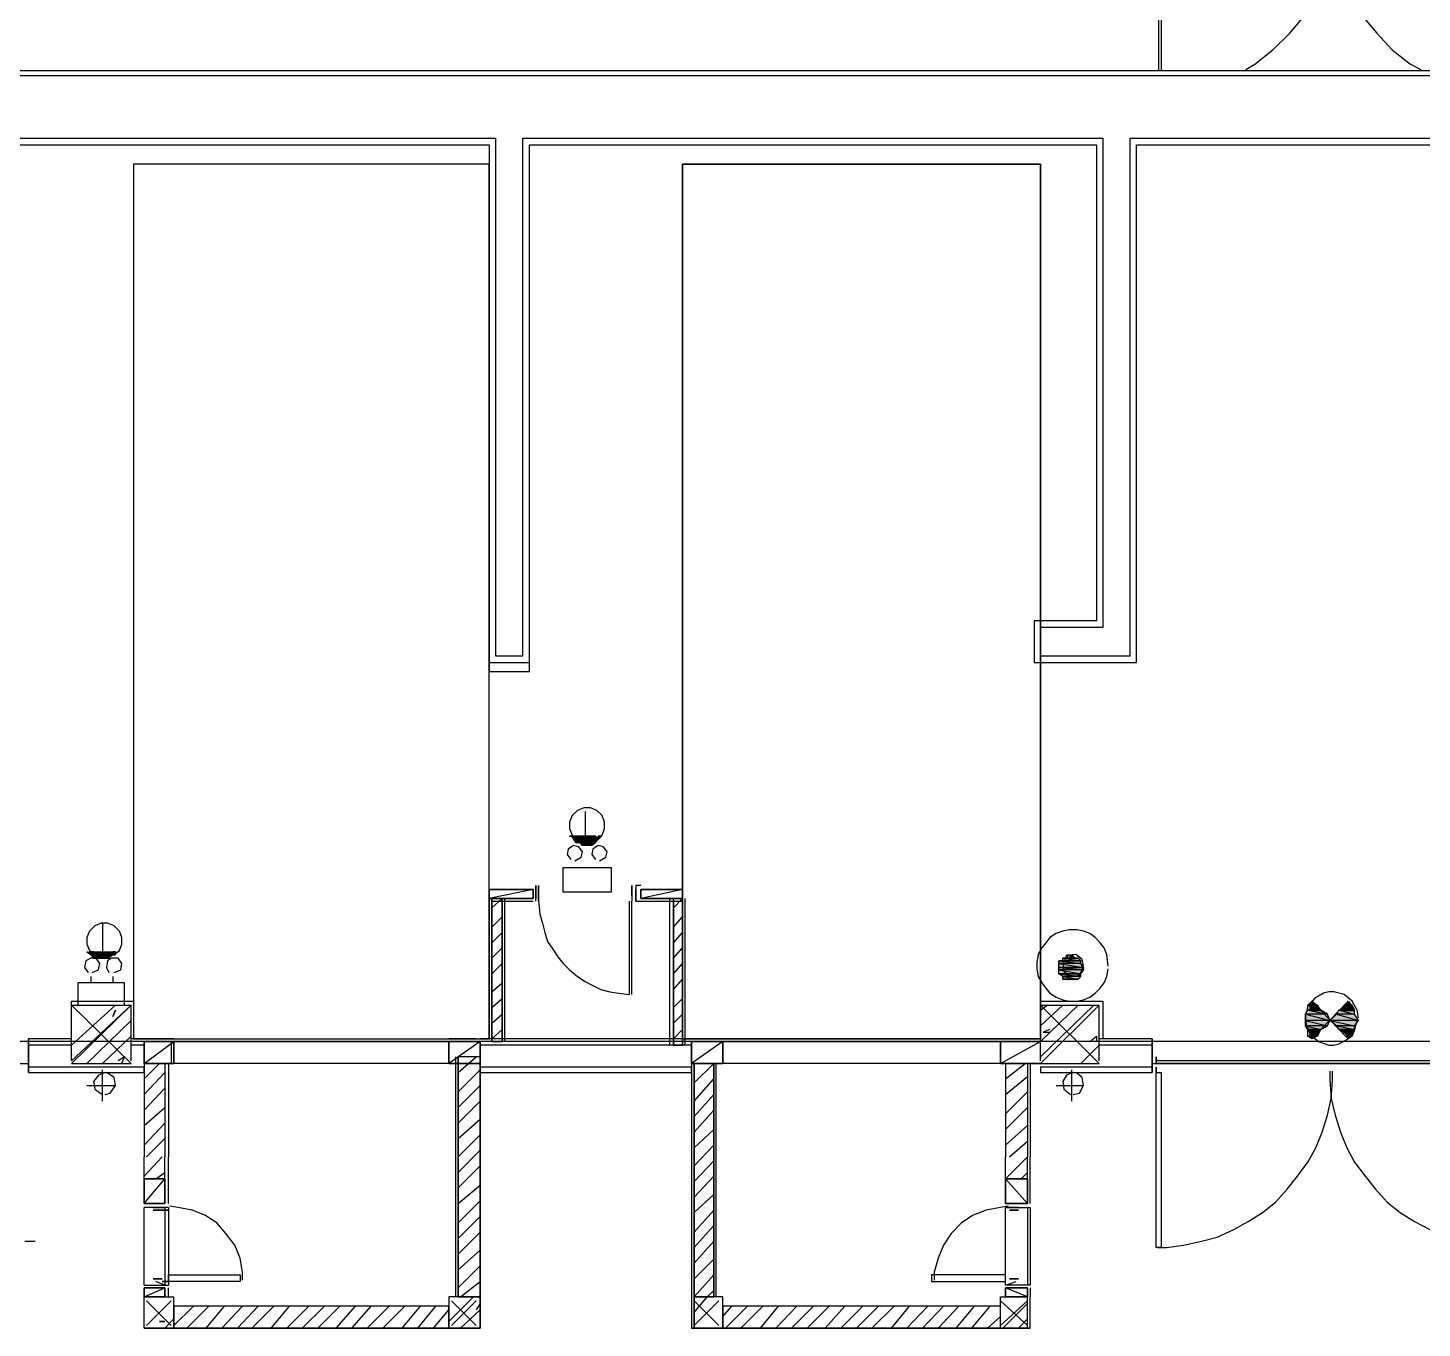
# Model space of a CAD drawing. Header units: millimetres. Extents: x 5 to 415, y 48 to 251.
# Drawn here: x 209.03 to 227.98, y 67.79 to 85.46 of the extents above; entities that cross this region are included whole.
import ezdxf

# ---------------------------------------------------------------- set-up
doc = ezdxf.new("R2010")
doc.units = ezdxf.units.MM
doc.layers.add('H', color=7, linetype='Continuous')
doc.layers.add('P', color=7, linetype='Continuous')

msp = doc.modelspace()

# ---------------------------------------------------------------- hatches: boundary and pattern name
at = {"layer": 'H', "linetype": 'Continuous'}
for points in [[(216.447, 74.418), (216.412, 74.471), (216.447, 74.471), (216.447, 74.418)], [(216.482, 74.383), (216.447, 74.418), (216.447, 74.471), (216.482, 74.471), (216.482, 74.383)], [(216.482, 74.383), (216.482, 74.471), (216.535, 74.471), (216.535, 74.383), (216.482, 74.383)], [(216.57, 74.348), (216.535, 74.383), (216.535, 74.471), (216.57, 74.471), (216.57, 74.348)], [(216.57, 74.348), (216.57, 74.471), (216.623, 74.471), (216.623, 74.348), (216.57, 74.348)], [(216.623, 74.348), (216.623, 74.471), (216.658, 74.471), (216.658, 74.348), (216.623, 74.348)], [(216.658, 74.348), (216.658, 74.471), (216.694, 74.471), (216.694, 74.348), (216.658, 74.348)], [(216.747, 74.383), (216.694, 74.348), (216.694, 74.471), (216.747, 74.471), (216.747, 74.383)], [(216.782, 74.418), (216.747, 74.471), (216.835, 74.471), (216.782, 74.418)], [(216.747, 74.383), (216.747, 74.471), (216.782, 74.418), (216.747, 74.383)], [(209.938, 72.813), (209.85, 72.902), (209.938, 72.902), (209.938, 72.813)], [(209.938, 72.813), (209.938, 72.902), (209.973, 72.902), (209.973, 72.813), (209.938, 72.813)], [(209.973, 72.813), (209.973, 72.902), (210.009, 72.902), (210.009, 72.813), (209.973, 72.813)], [(210.009, 72.813), (210.009, 72.902), (210.062, 72.902), (210.062, 72.813), (210.009, 72.813)], [(210.062, 72.813), (210.062, 72.902), (210.097, 72.902), (210.097, 72.813), (210.062, 72.813)], [(210.097, 72.813), (210.097, 72.902), (210.132, 72.902), (210.132, 72.813), (210.097, 72.813)], [(210.132, 72.813), (210.132, 72.902), (210.185, 72.902), (210.185, 72.849), (210.132, 72.813)], [(210.185, 72.849), (210.185, 72.902), (210.22, 72.902), (210.22, 72.849), (210.185, 72.849)], [(223.097, 72.778), (223.097, 72.813), (223.308, 72.813), (223.344, 72.778), (223.097, 72.778)], [(223.185, 72.813), (223.185, 72.849), (223.22, 72.849), (223.273, 72.813), (223.185, 72.813)], [(223.044, 72.725), (223.044, 72.778), (223.344, 72.778), (223.344, 72.725), (223.044, 72.725)], [(223.044, 72.69), (223.044, 72.725), (223.344, 72.725), (223.397, 72.69), (223.044, 72.69)], [(223.044, 72.637), (223.044, 72.69), (223.397, 72.69), (223.397, 72.637), (223.044, 72.637)], [(223.044, 72.602), (223.044, 72.637), (223.397, 72.637), (223.344, 72.602), (223.044, 72.602)], [(223.097, 72.566), (223.044, 72.602), (223.344, 72.602), (223.344, 72.566), (223.097, 72.566)], [(223.097, 72.513), (223.097, 72.566), (223.344, 72.566), (223.308, 72.513), (223.097, 72.513)], [(226.448, 72.178), (226.483, 72.231), (226.572, 72.178), (226.448, 72.178)], [(226.942, 72.178), (226.995, 72.231), (227.03, 72.178), (226.942, 72.178)], [(226.395, 72.055), (226.448, 72.09), (226.607, 72.09), (226.695, 72.055), (226.395, 72.055)], [(226.395, 71.967), (226.395, 72.055), (226.695, 72.055), (226.73, 71.967), (226.395, 71.967)], [(226.448, 72.09), (226.448, 72.178), (226.572, 72.178), (226.607, 72.09), (226.448, 72.09)], [(226.73, 71.967), (226.818, 72.055), (227.065, 72.055), (227.118, 71.967), (226.73, 71.967)], [(226.818, 72.055), (226.871, 72.09), (227.065, 72.09), (227.065, 72.055), (226.818, 72.055)], [(226.871, 72.09), (226.942, 72.178), (227.03, 72.178), (227.065, 72.09), (226.871, 72.09)], [(226.395, 71.878), (226.395, 71.967), (226.73, 71.967), (226.695, 71.878), (226.395, 71.878)], [(226.448, 71.843), (226.395, 71.878), (226.695, 71.878), (226.607, 71.843), (226.448, 71.843)], [(226.448, 71.755), (226.448, 71.843), (226.607, 71.843), (226.572, 71.755), (226.448, 71.755)], [(226.818, 71.878), (226.73, 71.967), (227.118, 71.967), (227.065, 71.878), (226.818, 71.878)], [(226.871, 71.843), (226.818, 71.878), (227.065, 71.878), (227.065, 71.843), (226.871, 71.843)], [(226.995, 71.72), (226.871, 71.843), (227.03, 71.755), (226.995, 71.72)], [(227.03, 71.755), (226.871, 71.843), (227.065, 71.843), (227.03, 71.755)], [(226.483, 71.72), (226.448, 71.755), (226.572, 71.755), (226.483, 71.72)]]:
    msp.add_hatch(color=256, dxfattribs=at).paths.add_polyline_path(points)

# ---------------------------------------------------------------- linework, layer by layer
at = {"layer": 'P'}
for points in [[(224.402, 84.878), (224.402, 86.924)], [(224.437, 86.924), (224.437, 84.878)], [(226.183, 85.39), (226.378, 85.619)], [(227.171, 85.619), (227.365, 85.39)], [(225.954, 85.161), (226.183, 85.39)], [(227.365, 85.39), (227.577, 85.161)], [(225.707, 84.967), (225.954, 85.161)], [(227.577, 85.161), (227.824, 84.967)], [(225.584, 84.896), (225.707, 84.967)], [(227.824, 84.967), (227.965, 84.896)], [(255.341, 84.878), (203.271, 84.878)], [(255.341, 84.878), (203.271, 84.878)], [(255.341, 84.878), (203.271, 84.878)], [(255.27, 84.808), (203.359, 84.808)], [(203.782, 83.961), (215.388, 83.961)], [(203.835, 83.873), (215.3, 83.873)], [(203.835, 83.873), (215.3, 83.873)], [(203.835, 83.873), (215.3, 83.873)], [(215.3, 83.873), (215.3, 83.608)], [(215.3, 83.873), (215.3, 76.712)], [(215.3, 83.873), (215.3, 76.712)], [(215.388, 83.961), (215.388, 76.923)], [(215.759, 76.923), (215.759, 83.961)], [(215.759, 83.961), (223.643, 83.961)], [(215.847, 76.835), (215.847, 83.873)], [(215.847, 83.873), (223.555, 83.873)], [(215.847, 76.712), (215.847, 83.873)], [(215.847, 83.873), (223.555, 83.873)], [(215.847, 76.712), (215.847, 83.873)], [(215.847, 83.873), (223.555, 83.873)], [(223.555, 83.873), (223.555, 77.399)], [(223.555, 83.873), (223.555, 77.399)], [(223.555, 83.873), (223.555, 77.399)], [(223.643, 83.961), (223.643, 77.311)], [(224.014, 76.923), (224.014, 83.961)], [(224.014, 83.961), (235.32, 83.961)], [(224.102, 76.835), (224.102, 83.873)], [(224.102, 83.873), (235.232, 83.873)], [(224.102, 76.835), (224.102, 83.873)], [(224.102, 83.873), (235.232, 83.873)], [(224.102, 76.835), (224.102, 83.873)], [(224.102, 83.873), (235.232, 83.873)], [(215.3, 83.608), (210.467, 83.608)], [(210.467, 83.608), (210.467, 71.72)], [(215.3, 83.608), (210.467, 83.608)], [(210.467, 83.608), (210.467, 71.72)], [(215.3, 83.608), (210.467, 83.608)], [(210.467, 83.608), (210.467, 71.72)], [(215.3, 83.608), (215.3, 76.835)], [(215.3, 71.72), (215.3, 83.608)], [(215.3, 71.72), (215.3, 83.608)], [(222.797, 83.608), (217.928, 83.608)], [(217.928, 83.608), (217.928, 73.748)], [(217.928, 71.72), (217.928, 83.608)], [(217.928, 83.608), (222.797, 83.608)], [(222.797, 83.608), (217.928, 83.608)], [(217.928, 83.608), (217.928, 71.72)], [(222.797, 77.399), (222.797, 83.608)], [(222.797, 83.608), (222.797, 71.72)], [(222.797, 71.72), (222.797, 83.608)], [(222.797, 77.399), (222.709, 77.399)], [(222.709, 77.399), (222.709, 76.835)], [(223.555, 77.399), (222.709, 77.399)], [(222.709, 77.399), (222.709, 76.835)], [(223.555, 77.399), (222.709, 77.399)], [(222.709, 77.399), (222.709, 76.835)], [(223.555, 77.399), (222.797, 77.399)], [(223.643, 77.311), (222.797, 77.311)], [(222.797, 77.311), (222.797, 76.923)], [(215.3, 73.748), (215.3, 76.835)], [(215.3, 76.835), (215.388, 76.835)], [(215.388, 76.923), (215.759, 76.923)], [(215.388, 76.835), (215.759, 76.835)], [(215.759, 76.835), (215.847, 76.835)], [(222.709, 76.835), (222.797, 76.835)], [(222.709, 76.835), (224.102, 76.835)], [(222.709, 76.835), (224.102, 76.835)], [(222.797, 76.923), (224.014, 76.923)], [(222.797, 71.72), (222.797, 76.835)], [(222.797, 76.835), (224.102, 76.835)], [(215.3, 76.712), (215.847, 76.712)], [(215.3, 76.712), (215.847, 76.712)], [(216.429, 74.754), (216.394, 74.665)], [(216.429, 74.754), (216.394, 74.665)], [(216.5, 74.824), (216.429, 74.754)], [(216.5, 74.824), (216.429, 74.754)], [(216.588, 74.859), (216.5, 74.824)], [(216.588, 74.859), (216.5, 74.824)], [(216.676, 74.859), (216.588, 74.859)], [(216.676, 74.859), (216.588, 74.859)], [(216.606, 74.807), (216.606, 74.348)], [(216.764, 74.824), (216.676, 74.859)], [(216.764, 74.824), (216.676, 74.859)], [(216.835, 74.754), (216.764, 74.824)], [(216.835, 74.754), (216.764, 74.824)], [(216.87, 74.665), (216.835, 74.754)], [(216.87, 74.665), (216.835, 74.754)], [(216.394, 74.665), (216.394, 74.577)], [(216.394, 74.665), (216.394, 74.577)], [(216.394, 74.577), (216.429, 74.489)], [(216.394, 74.577), (216.429, 74.489)], [(216.429, 74.489), (216.5, 74.418)], [(216.429, 74.489), (216.5, 74.418)], [(216.764, 74.418), (216.835, 74.489)], [(216.764, 74.418), (216.835, 74.489)], [(216.835, 74.489), (216.87, 74.577)], [(216.835, 74.489), (216.87, 74.577)], [(216.87, 74.577), (216.87, 74.665)], [(216.87, 74.577), (216.87, 74.665)], [(216.447, 74.348), (216.376, 74.295)], [(216.394, 74.471), (216.394, 74.471)], [(216.394, 74.471), (216.394, 74.471)], [(216.394, 74.471), (216.447, 74.471)], [(216.447, 74.471), (216.394, 74.471)], [(216.447, 74.471), (216.482, 74.383)], [(216.482, 74.471), (216.447, 74.471)], [(216.447, 74.436), (216.447, 74.436)], [(216.447, 74.436), (216.447, 74.436)], [(216.447, 74.436), (216.482, 74.383)], [(216.482, 74.383), (216.447, 74.436)], [(216.517, 74.33), (216.447, 74.348)], [(216.482, 74.383), (216.482, 74.471)], [(216.482, 74.383), (216.482, 74.471)], [(216.482, 74.471), (216.535, 74.383)], [(216.482, 74.471), (216.535, 74.383)], [(216.535, 74.471), (216.482, 74.471)], [(216.535, 74.383), (216.482, 74.383)], [(216.5, 74.418), (216.588, 74.383)], [(216.5, 74.418), (216.588, 74.383)], [(216.57, 74.26), (216.517, 74.33)], [(216.535, 74.383), (216.535, 74.471)], [(216.535, 74.383), (216.535, 74.471)], [(216.535, 74.471), (216.57, 74.348)], [(216.535, 74.471), (216.57, 74.348)], [(216.57, 74.471), (216.535, 74.471)], [(216.57, 74.348), (216.535, 74.383)], [(216.57, 74.348), (216.57, 74.471)], [(216.57, 74.348), (216.57, 74.471)], [(216.57, 74.471), (216.606, 74.348)], [(216.57, 74.471), (216.606, 74.348)], [(216.606, 74.471), (216.57, 74.471)], [(216.606, 74.348), (216.57, 74.348)], [(216.606, 74.348), (216.606, 74.471)], [(216.606, 74.348), (216.606, 74.471)], [(216.606, 74.471), (216.658, 74.348)], [(216.606, 74.471), (216.658, 74.348)], [(216.658, 74.471), (216.606, 74.471)], [(216.658, 74.348), (216.606, 74.348)], [(216.641, 74.383), (216.764, 74.418)], [(216.641, 74.383), (216.764, 74.418)], [(216.658, 74.348), (216.658, 74.471)], [(216.658, 74.348), (216.658, 74.471)], [(216.658, 74.471), (216.694, 74.348)], [(216.658, 74.471), (216.694, 74.348)], [(216.694, 74.471), (216.658, 74.471)], [(216.694, 74.348), (216.658, 74.348)], [(216.694, 74.348), (216.694, 74.471)], [(216.694, 74.348), (216.694, 74.471)], [(216.694, 74.471), (216.747, 74.383)], [(216.694, 74.471), (216.747, 74.383)], [(216.747, 74.471), (216.694, 74.471)], [(216.747, 74.383), (216.694, 74.348)], [(216.782, 74.348), (216.711, 74.295)], [(216.747, 74.383), (216.747, 74.471)], [(216.747, 74.383), (216.747, 74.471)], [(216.747, 74.471), (216.747, 74.383)], [(216.747, 74.471), (216.747, 74.383)], [(216.747, 74.383), (216.747, 74.471)], [(216.747, 74.471), (216.782, 74.436)], [(216.782, 74.436), (216.747, 74.471)], [(216.747, 74.471), (216.747, 74.383)], [(216.782, 74.436), (216.747, 74.471)], [(216.747, 74.383), (216.782, 74.436)], [(216.747, 74.383), (216.747, 74.383)], [(216.747, 74.383), (216.747, 74.383)], [(216.782, 74.471), (216.817, 74.471)], [(216.817, 74.471), (216.782, 74.471)], [(216.853, 74.33), (216.782, 74.348)], [(216.905, 74.26), (216.853, 74.33)], [(216.376, 74.295), (216.359, 74.224)], [(216.359, 74.224), (216.412, 74.154)], [(216.464, 74.136), (216.553, 74.189)], [(216.553, 74.189), (216.57, 74.26)], [(216.711, 74.295), (216.694, 74.224)], [(216.694, 74.224), (216.747, 74.154)], [(216.8, 74.136), (216.888, 74.189)], [(216.888, 74.189), (216.905, 74.26)], [(216.306, 74.048), (216.958, 74.048)], [(216.306, 73.713), (216.306, 74.048)], [(216.958, 74.048), (216.958, 73.713)], [(215.3, 73.748), (215.3, 73.625)], [(215.9, 73.748), (215.3, 73.748)], [(215.9, 73.748), (215.3, 73.625)], [(215.3, 73.625), (215.3, 73.748)], [(215.3, 73.748), (215.9, 73.748)], [(215.9, 73.748), (215.3, 73.748)], [(215.3, 73.748), (215.3, 73.625)], [(215.9, 73.625), (215.9, 73.748)], [(215.9, 73.748), (215.9, 73.625)], [(215.9, 73.748), (215.9, 73.625)], [(215.935, 73.589), (215.935, 73.801)], [(215.935, 73.801), (215.935, 73.625)], [(215.935, 73.625), (215.935, 73.748)], [(215.971, 73.66), (215.971, 73.801)], [(215.971, 73.801), (215.971, 73.66)], [(217.241, 73.66), (217.241, 73.801)], [(217.241, 73.801), (217.241, 73.66)], [(217.293, 73.801), (217.293, 73.589)], [(217.364, 73.801), (217.293, 73.801)], [(217.293, 73.801), (217.293, 73.625)], [(217.293, 73.625), (217.293, 73.748)], [(217.928, 73.748), (217.364, 73.748)], [(217.364, 73.748), (217.364, 73.625)], [(217.928, 73.748), (217.364, 73.625)], [(217.364, 73.625), (217.364, 73.748)], [(217.364, 73.748), (217.928, 73.748)], [(217.364, 73.625), (217.364, 73.748)], [(217.928, 73.748), (217.364, 73.748)], [(217.928, 73.625), (217.928, 73.748)], [(217.928, 73.748), (217.928, 73.625)], [(217.928, 73.625), (217.928, 73.748)], [(215.3, 73.625), (215.9, 73.625)], [(215.9, 73.625), (215.3, 73.625)], [(215.3, 73.625), (215.9, 73.625)], [(215.3, 73.625), (215.3, 71.72)], [(215.336, 71.684), (215.336, 73.625)], [(215.336, 73.501), (215.477, 73.625)], [(215.477, 73.625), (215.336, 73.625)], [(215.336, 73.625), (215.336, 71.684)], [(215.9, 73.625), (215.336, 73.625)], [(215.336, 73.589), (215.9, 73.589)], [(215.477, 73.625), (215.477, 71.684)], [(215.477, 71.684), (215.477, 73.625)], [(215.512, 71.684), (215.512, 73.625)], [(215.971, 73.589), (215.971, 73.66)], [(215.971, 73.66), (215.971, 73.589)], [(215.971, 73.607), (215.988, 73.413)], [(216.958, 73.713), (216.306, 73.713)], [(217.205, 73.589), (217.205, 72.319)], [(217.241, 73.66), (217.241, 73.589)], [(217.241, 72.319), (217.241, 73.589)], [(217.293, 73.589), (217.293, 73.66)], [(217.293, 73.589), (217.364, 73.589)], [(217.364, 73.625), (217.928, 73.625)], [(217.928, 73.625), (217.364, 73.625)], [(217.364, 73.625), (217.928, 73.625)], [(217.928, 73.625), (217.364, 73.625)], [(217.364, 73.589), (217.928, 73.589)], [(217.752, 73.625), (217.752, 71.632)], [(217.805, 71.632), (217.805, 73.625)], [(217.805, 73.501), (217.928, 73.625)], [(217.805, 73.625), (217.805, 71.632)], [(217.928, 73.625), (217.805, 73.625)], [(217.928, 73.625), (217.928, 71.72)], [(217.928, 71.72), (217.928, 73.625)], [(217.964, 71.72), (217.964, 73.625)], [(215.336, 73.237), (215.477, 73.378)], [(215.988, 73.413), (216.023, 73.29)], [(217.805, 73.237), (217.928, 73.378)], [(209.868, 73.184), (209.832, 73.096)], [(209.868, 73.184), (209.832, 73.096)], [(209.938, 73.254), (209.868, 73.184)], [(209.938, 73.254), (209.868, 73.184)], [(210.026, 73.29), (209.938, 73.254)], [(210.026, 73.29), (209.938, 73.254)], [(210.114, 73.29), (210.026, 73.29)], [(210.114, 73.29), (210.026, 73.29)], [(210.044, 73.29), (210.044, 72.813)], [(210.203, 73.254), (210.114, 73.29)], [(210.203, 73.254), (210.114, 73.29)], [(210.273, 73.184), (210.203, 73.254)], [(210.273, 73.184), (210.203, 73.254)], [(210.308, 73.096), (210.273, 73.184)], [(210.308, 73.096), (210.273, 73.184)], [(215.336, 73.025), (215.477, 73.166)], [(216.023, 73.29), (216.059, 73.166)], [(216.059, 73.166), (216.094, 73.043)], [(217.805, 73.025), (217.928, 73.166)], [(223.097, 73.184), (223.008, 73.148)], [(223.185, 73.201), (223.097, 73.184)], [(223.291, 73.201), (223.185, 73.201)], [(223.379, 73.184), (223.291, 73.201)], [(223.467, 73.148), (223.379, 73.184)], [(209.832, 73.096), (209.832, 73.007)], [(209.832, 73.096), (209.832, 73.007)], [(209.832, 73.007), (209.868, 72.919)], [(209.832, 73.007), (209.868, 72.919)], [(210.273, 72.919), (210.308, 73.007)], [(210.273, 72.919), (210.308, 73.007)], [(210.308, 73.007), (210.308, 73.096)], [(210.308, 73.007), (210.308, 73.096)], [(216.094, 73.043), (216.165, 72.937)], [(222.867, 73.025), (222.814, 72.954)], [(222.92, 73.096), (222.867, 73.025)], [(223.008, 73.148), (222.92, 73.096)], [(223.538, 73.096), (223.467, 73.148)], [(223.608, 73.025), (223.538, 73.096)], [(223.661, 72.954), (223.608, 73.025)], [(209.885, 72.813), (209.815, 72.778)], [(209.885, 72.866), (209.832, 72.902)], [(209.832, 72.902), (209.885, 72.866)], [(209.868, 72.919), (209.938, 72.866)], [(209.868, 72.919), (209.938, 72.866)], [(209.92, 72.902), (209.885, 72.866)], [(209.92, 72.902), (209.885, 72.902)], [(209.885, 72.902), (209.92, 72.902)], [(209.885, 72.902), (209.885, 72.866)], [(209.885, 72.866), (209.885, 72.902)], [(209.885, 72.866), (209.885, 72.902)], [(209.885, 72.902), (209.885, 72.866)], [(209.885, 72.866), (209.92, 72.813)], [(209.956, 72.813), (209.885, 72.813)], [(209.956, 72.902), (209.92, 72.813)], [(209.956, 72.902), (209.92, 72.813)], [(209.92, 72.813), (209.92, 72.902)], [(209.92, 72.902), (209.956, 72.902)], [(209.92, 72.813), (209.92, 72.902)], [(209.92, 72.813), (209.956, 72.813)], [(209.938, 72.866), (210.026, 72.831)], [(209.938, 72.866), (210.026, 72.831)], [(210.009, 72.902), (209.956, 72.813)], [(210.009, 72.902), (209.956, 72.813)], [(209.956, 72.813), (209.956, 72.902)], [(209.956, 72.902), (210.009, 72.902)], [(209.956, 72.813), (209.956, 72.902)], [(210.009, 72.743), (209.956, 72.813)], [(209.956, 72.813), (210.009, 72.813)], [(210.044, 72.902), (210.009, 72.813)], [(210.044, 72.902), (210.009, 72.813)], [(210.009, 72.813), (210.009, 72.902)], [(210.009, 72.902), (210.044, 72.902)], [(210.009, 72.813), (210.009, 72.902)], [(210.009, 72.813), (210.044, 72.813)], [(210.097, 72.902), (210.044, 72.813)], [(210.097, 72.902), (210.044, 72.813)], [(210.044, 72.813), (210.044, 72.902)], [(210.044, 72.902), (210.097, 72.902)], [(210.044, 72.813), (210.044, 72.902)], [(210.044, 72.813), (210.097, 72.813)], [(210.079, 72.813), (210.203, 72.866)], [(210.079, 72.813), (210.203, 72.866)], [(210.132, 72.902), (210.097, 72.813)], [(210.132, 72.902), (210.097, 72.813)], [(210.097, 72.813), (210.097, 72.902)], [(210.097, 72.902), (210.132, 72.902)], [(210.097, 72.813), (210.097, 72.902)], [(210.097, 72.813), (210.132, 72.813)], [(210.167, 72.813), (210.114, 72.778)], [(210.185, 72.902), (210.132, 72.813)], [(210.132, 72.813), (210.132, 72.902)], [(210.132, 72.902), (210.185, 72.902)], [(210.132, 72.813), (210.132, 72.902)], [(210.185, 72.866), (210.132, 72.813)], [(210.132, 72.813), (210.185, 72.866)], [(210.256, 72.813), (210.167, 72.813)], [(210.22, 72.902), (210.185, 72.902)], [(210.185, 72.902), (210.22, 72.902)], [(210.22, 72.866), (210.185, 72.866)], [(210.185, 72.866), (210.22, 72.866)], [(210.203, 72.866), (210.273, 72.919)], [(210.203, 72.866), (210.273, 72.919)], [(210.22, 72.902), (210.22, 72.902)], [(210.22, 72.902), (210.22, 72.902)], [(210.22, 72.902), (210.22, 72.866)], [(210.22, 72.866), (210.22, 72.902)], [(210.22, 72.866), (210.22, 72.902)], [(210.22, 72.902), (210.22, 72.866)], [(210.308, 72.743), (210.256, 72.813)], [(215.336, 72.813), (215.477, 72.954)], [(216.165, 72.937), (216.235, 72.831)], [(216.235, 72.831), (216.306, 72.743)], [(217.805, 72.813), (217.928, 72.954)], [(222.762, 72.866), (222.744, 72.76)], [(222.814, 72.954), (222.762, 72.866)], [(223.15, 72.849), (223.097, 72.743)], [(223.308, 72.813), (223.097, 72.813)], [(223.097, 72.813), (223.132, 72.813)], [(223.308, 72.813), (223.097, 72.813)], [(223.097, 72.813), (223.344, 72.778)], [(223.097, 72.813), (223.344, 72.778)], [(223.097, 72.778), (223.097, 72.813)], [(223.167, 72.813), (223.132, 72.813)], [(223.132, 72.813), (223.255, 72.813)], [(223.255, 72.813), (223.132, 72.813)], [(223.132, 72.813), (223.308, 72.813)], [(223.132, 72.813), (223.308, 72.813)], [(223.273, 72.866), (223.15, 72.849)], [(223.167, 72.866), (223.255, 72.813)], [(223.167, 72.813), (223.167, 72.866)], [(223.255, 72.813), (223.167, 72.813)], [(223.255, 72.813), (223.167, 72.813)], [(223.167, 72.813), (223.255, 72.813)], [(223.255, 72.813), (223.167, 72.813)], [(223.22, 72.866), (223.255, 72.813)], [(223.255, 72.813), (223.22, 72.866)], [(223.255, 72.813), (223.255, 72.813)], [(223.308, 72.813), (223.255, 72.813)], [(223.361, 72.796), (223.273, 72.866)], [(223.344, 72.778), (223.308, 72.813)], [(223.379, 72.708), (223.361, 72.796)], [(223.696, 72.866), (223.661, 72.954)], [(223.714, 72.708), (223.696, 72.866)], [(209.815, 72.778), (209.797, 72.69)], [(209.797, 72.69), (209.85, 72.619)], [(209.903, 72.619), (209.991, 72.655)], [(209.991, 72.655), (210.009, 72.743)], [(210.114, 72.778), (210.097, 72.69)], [(210.097, 72.69), (210.132, 72.619)], [(210.203, 72.619), (210.291, 72.655)], [(210.291, 72.655), (210.308, 72.743)], [(215.336, 72.602), (215.477, 72.743)], [(216.306, 72.743), (216.394, 72.655)], [(216.394, 72.655), (216.5, 72.566)], [(217.805, 72.602), (217.928, 72.743)], [(222.744, 72.76), (222.744, 72.672)], [(222.744, 72.672), (222.762, 72.566)], [(223.097, 72.778), (223.044, 72.778)], [(223.044, 72.778), (223.344, 72.778)], [(223.344, 72.778), (223.044, 72.778)], [(223.044, 72.778), (223.344, 72.743)], [(223.044, 72.778), (223.344, 72.743)], [(223.044, 72.743), (223.044, 72.778)], [(223.344, 72.743), (223.044, 72.743)], [(223.344, 72.743), (223.044, 72.743)], [(223.044, 72.743), (223.379, 72.69)], [(223.044, 72.743), (223.379, 72.69)], [(223.044, 72.69), (223.044, 72.743)], [(223.379, 72.69), (223.044, 72.69)], [(223.379, 72.69), (223.044, 72.69)], [(223.044, 72.69), (223.379, 72.69)], [(223.044, 72.69), (223.379, 72.69)], [(223.379, 72.69), (223.044, 72.69)], [(223.379, 72.69), (223.044, 72.69)], [(223.044, 72.69), (223.379, 72.655)], [(223.044, 72.69), (223.379, 72.655)], [(223.044, 72.655), (223.044, 72.69)], [(223.379, 72.655), (223.044, 72.655)], [(223.379, 72.655), (223.044, 72.655)], [(223.044, 72.655), (223.344, 72.602)], [(223.044, 72.655), (223.344, 72.602)], [(223.044, 72.602), (223.044, 72.655)], [(223.344, 72.602), (223.044, 72.602)], [(223.344, 72.602), (223.044, 72.602)], [(223.044, 72.602), (223.344, 72.602)], [(223.044, 72.602), (223.344, 72.602)], [(223.344, 72.602), (223.044, 72.602)], [(223.344, 72.602), (223.044, 72.602)], [(223.044, 72.602), (223.344, 72.566)], [(223.044, 72.602), (223.344, 72.566)], [(223.097, 72.566), (223.044, 72.602)], [(223.344, 72.778), (223.097, 72.778)], [(223.344, 72.778), (223.097, 72.778)], [(223.097, 72.778), (223.344, 72.778)], [(223.344, 72.778), (223.097, 72.778)], [(223.097, 72.743), (223.114, 72.637)], [(223.114, 72.637), (223.203, 72.566)], [(223.326, 72.584), (223.379, 72.69)], [(223.344, 72.778), (223.344, 72.778)], [(223.344, 72.743), (223.344, 72.778)], [(223.379, 72.69), (223.344, 72.743)], [(223.344, 72.602), (223.379, 72.655)], [(223.344, 72.602), (223.344, 72.602)], [(223.344, 72.602), (223.344, 72.602)], [(223.344, 72.566), (223.344, 72.602)], [(223.379, 72.69), (223.379, 72.69)], [(223.379, 72.69), (223.379, 72.69)], [(223.379, 72.655), (223.379, 72.69)], [(223.696, 72.566), (223.714, 72.672)], [(210.344, 72.478), (209.709, 72.478)], [(209.709, 72.478), (209.709, 72.178)], [(209.885, 72.566), (209.885, 72.478)], [(210.185, 72.566), (210.185, 72.478)], [(210.344, 72.178), (210.344, 72.478)], [(215.336, 72.355), (215.477, 72.478)], [(216.5, 72.566), (216.606, 72.496)], [(216.606, 72.496), (216.711, 72.443)], [(216.711, 72.443), (216.817, 72.39)], [(217.805, 72.39), (217.928, 72.531)], [(222.762, 72.566), (222.814, 72.478)], [(222.814, 72.478), (222.867, 72.408)], [(222.867, 72.408), (222.92, 72.337)], [(223.344, 72.566), (223.097, 72.566)], [(223.344, 72.566), (223.097, 72.566)], [(223.097, 72.566), (223.308, 72.531)], [(223.097, 72.566), (223.308, 72.531)], [(223.097, 72.531), (223.097, 72.566)], [(223.308, 72.531), (223.097, 72.531)], [(223.308, 72.531), (223.097, 72.531)], [(223.097, 72.531), (223.255, 72.531)], [(223.097, 72.531), (223.255, 72.531)], [(223.132, 72.531), (223.097, 72.531)], [(223.255, 72.531), (223.132, 72.531)], [(223.255, 72.531), (223.132, 72.531)], [(223.132, 72.531), (223.167, 72.531)], [(223.132, 72.531), (223.255, 72.531)], [(223.255, 72.531), (223.132, 72.531)], [(223.167, 72.531), (223.255, 72.531)], [(223.22, 72.531), (223.167, 72.531)], [(223.167, 72.531), (223.22, 72.531)], [(223.203, 72.566), (223.326, 72.584)], [(223.22, 72.531), (223.255, 72.531)], [(223.255, 72.531), (223.22, 72.531)], [(223.255, 72.531), (223.308, 72.531)], [(223.255, 72.531), (223.255, 72.531)], [(223.308, 72.531), (223.344, 72.566)], [(223.538, 72.337), (223.608, 72.408)], [(223.608, 72.408), (223.661, 72.478)], [(223.661, 72.478), (223.696, 72.566)], [(209.621, 71.72), (209.621, 72.231)], [(209.621, 72.231), (210.467, 72.231)], [(210.467, 72.231), (210.467, 71.72)], [(215.336, 72.143), (215.477, 72.267)], [(216.817, 72.39), (216.941, 72.355)], [(216.941, 72.355), (217.064, 72.337)], [(217.064, 72.337), (217.205, 72.319)], [(217.805, 72.143), (217.928, 72.267)], [(222.797, 71.72), (222.797, 72.231)], [(222.797, 72.231), (223.643, 72.231)], [(222.92, 72.337), (223.008, 72.284)], [(223.008, 72.284), (223.097, 72.249)], [(223.097, 72.249), (223.185, 72.231)], [(223.185, 72.231), (223.291, 72.231)], [(223.291, 72.231), (223.379, 72.249)], [(223.379, 72.249), (223.467, 72.284)], [(223.467, 72.284), (223.538, 72.337)], [(223.643, 72.231), (223.643, 71.72)], [(226.519, 72.267), (226.43, 72.161)], [(226.43, 72.178), (226.483, 72.231)], [(226.977, 71.72), (226.483, 72.231)], [(226.483, 71.72), (226.977, 72.231)], [(226.483, 72.231), (226.554, 72.178)], [(226.642, 72.337), (226.519, 72.267)], [(226.713, 72.355), (226.642, 72.337)], [(226.783, 72.355), (226.713, 72.355)], [(226.924, 72.319), (226.783, 72.355)], [(227.03, 72.231), (226.924, 72.319)], [(226.977, 72.231), (226.942, 72.178)], [(226.942, 72.178), (226.977, 72.231)], [(227.101, 72.108), (227.03, 72.231)], [(209.621, 71.632), (210.22, 72.178)], [(209.621, 71.42), (210.432, 72.178)], [(209.621, 72.178), (210.432, 72.178)], [(209.621, 71.42), (209.621, 72.178)], [(210.432, 72.178), (209.621, 71.385)], [(209.621, 72.178), (210.432, 71.385)], [(209.709, 72.178), (210.344, 72.178)], [(210.22, 72.108), (210.185, 72.02)], [(210.185, 72.02), (210.22, 72.108)], [(210.432, 71.42), (210.432, 72.178)], [(215.336, 71.931), (215.477, 72.055)], [(217.805, 71.931), (217.928, 72.055)], [(222.797, 72.108), (222.885, 72.178)], [(222.797, 71.896), (223.097, 72.178)], [(222.797, 71.684), (223.308, 72.178)], [(222.797, 71.473), (223.52, 72.178)], [(222.797, 72.178), (223.591, 72.178)], [(222.797, 71.42), (222.797, 72.178)], [(223.591, 72.178), (222.797, 71.385)], [(222.797, 72.178), (223.591, 71.385)], [(223.591, 71.42), (223.591, 72.178)], [(226.43, 72.161), (226.395, 72.037)], [(226.395, 72.055), (226.43, 72.108)], [(226.695, 72.055), (226.395, 72.055)], [(226.695, 72.055), (226.395, 72.055)], [(226.395, 72.055), (226.73, 71.967)], [(226.395, 72.055), (226.73, 71.967)], [(226.395, 71.967), (226.395, 72.055)], [(226.395, 72.037), (226.395, 71.967)], [(226.554, 72.178), (226.43, 72.178)], [(226.554, 72.178), (226.43, 72.178)], [(226.43, 72.178), (226.607, 72.108)], [(226.43, 72.178), (226.607, 72.108)], [(226.43, 72.108), (226.43, 72.178)], [(226.607, 72.108), (226.43, 72.108)], [(226.607, 72.108), (226.43, 72.108)], [(226.43, 72.108), (226.695, 72.055)], [(226.43, 72.108), (226.695, 72.055)], [(226.607, 72.108), (226.554, 72.178)], [(226.695, 72.055), (226.607, 72.108)], [(226.73, 71.967), (226.695, 72.055)], [(226.73, 71.967), (226.818, 72.055)], [(226.818, 72.055), (226.854, 72.108)], [(227.065, 72.055), (226.818, 72.055)], [(227.065, 72.055), (226.818, 72.055)], [(226.818, 72.055), (227.118, 71.967)], [(226.818, 72.055), (227.118, 71.967)], [(226.854, 72.108), (226.942, 72.178)], [(227.065, 72.108), (226.854, 72.108)], [(227.065, 72.108), (226.854, 72.108)], [(226.854, 72.108), (227.065, 72.055)], [(226.854, 72.108), (227.065, 72.055)], [(227.03, 72.178), (226.942, 72.178)], [(226.942, 72.178), (227.065, 72.108)], [(226.942, 72.178), (227.065, 72.108)], [(227.065, 72.108), (227.03, 72.178)], [(227.065, 72.055), (227.065, 72.108)], [(227.118, 71.967), (227.065, 72.055)], [(227.118, 72.002), (227.101, 72.108)], [(209.832, 71.385), (210.432, 71.967)], [(215.336, 71.72), (215.477, 71.843)], [(217.805, 71.72), (217.928, 71.843)], [(222.92, 71.843), (222.832, 71.808)], [(226.395, 71.967), (226.413, 71.896)], [(226.73, 71.967), (226.395, 71.967)], [(226.73, 71.967), (226.395, 71.967)], [(226.395, 71.967), (226.695, 71.896)], [(226.395, 71.967), (226.695, 71.896)], [(226.395, 71.896), (226.395, 71.967)], [(226.695, 71.896), (226.395, 71.896)], [(226.695, 71.896), (226.395, 71.896)], [(226.395, 71.896), (226.607, 71.843)], [(226.395, 71.896), (226.607, 71.843)], [(226.43, 71.843), (226.395, 71.896)], [(226.413, 71.896), (226.466, 71.773)], [(226.607, 71.843), (226.43, 71.843)], [(226.607, 71.843), (226.43, 71.843)], [(226.43, 71.843), (226.554, 71.755)], [(226.43, 71.843), (226.554, 71.755)], [(226.43, 71.755), (226.43, 71.843)], [(226.554, 71.755), (226.607, 71.843)], [(226.607, 71.843), (226.695, 71.896)], [(226.695, 71.896), (226.73, 71.967)], [(227.118, 71.967), (226.73, 71.967)], [(227.118, 71.967), (226.73, 71.967)], [(226.73, 71.967), (227.065, 71.896)], [(226.73, 71.967), (227.065, 71.896)], [(226.818, 71.896), (226.73, 71.967)], [(227.065, 71.896), (226.818, 71.896)], [(227.065, 71.896), (226.818, 71.896)], [(226.818, 71.896), (227.065, 71.843)], [(226.818, 71.896), (227.065, 71.843)], [(226.854, 71.843), (226.818, 71.896)], [(227.065, 71.843), (226.854, 71.843)], [(226.854, 71.843), (226.942, 71.755)], [(227.03, 71.755), (226.854, 71.843)], [(226.854, 71.843), (227.065, 71.843)], [(227.03, 71.755), (226.854, 71.843)], [(227.065, 71.843), (227.03, 71.755)], [(227.065, 71.826), (227.101, 71.967)], [(227.065, 71.896), (227.118, 71.967)], [(227.065, 71.843), (227.065, 71.896)], [(393.982, 71.684), (38.858, 71.684)], [(209.621, 71.72), (209.038, 71.72)], [(209.038, 71.72), (209.038, 71.261)], [(209.038, 71.261), (209.038, 71.72)], [(209.038, 71.72), (209.038, 71.261)], [(209.038, 71.72), (209.038, 71.261)], [(209.038, 71.261), (209.038, 71.72)], [(209.038, 71.261), (209.038, 71.72)], [(210.044, 71.385), (210.432, 71.755)], [(210.608, 71.72), (210.432, 71.72)], [(210.467, 71.72), (215.3, 71.72)], [(210.467, 71.72), (215.3, 71.72)], [(211.014, 71.72), (210.608, 71.72)], [(210.608, 71.684), (211.014, 71.684)], [(210.608, 71.385), (211.014, 71.684)], [(210.608, 71.385), (210.608, 71.684)], [(210.608, 71.684), (211.014, 71.684)], [(211.014, 71.684), (210.608, 71.684)], [(210.608, 71.684), (210.608, 71.385)], [(210.608, 71.385), (210.608, 71.684)], [(210.979, 71.684), (210.979, 71.385)], [(211.014, 71.72), (214.753, 71.72)], [(211.014, 71.684), (214.753, 71.684)], [(211.014, 71.684), (211.014, 71.385)], [(211.014, 71.385), (211.014, 71.684)], [(211.014, 71.385), (211.014, 71.684)], [(215.124, 71.72), (214.753, 71.72)], [(214.753, 71.684), (215.124, 71.684)], [(215.177, 71.684), (214.753, 71.385)], [(214.753, 71.385), (214.753, 71.684)], [(214.753, 71.684), (215.177, 71.684)], [(215.177, 71.684), (214.753, 71.684)], [(214.753, 71.684), (214.753, 71.385)], [(214.753, 71.385), (214.753, 71.684)], [(214.753, 71.684), (214.753, 71.385)], [(218.052, 71.72), (215.177, 71.72)], [(215.177, 71.684), (215.177, 71.385)], [(215.177, 71.385), (215.177, 71.684)], [(215.177, 71.684), (215.177, 71.385)], [(215.336, 71.684), (215.477, 71.684)], [(217.928, 71.72), (217.928, 71.632)], [(217.928, 71.632), (217.928, 71.72)], [(222.797, 71.72), (217.928, 71.72)], [(217.928, 71.72), (222.797, 71.72)], [(217.964, 71.632), (217.964, 71.72)], [(218.475, 71.72), (218.052, 71.72)], [(218.475, 71.684), (218.052, 71.385)], [(218.052, 71.385), (218.052, 71.684)], [(218.052, 71.684), (218.475, 71.684)], [(218.475, 71.684), (218.052, 71.684)], [(218.052, 71.684), (218.052, 71.385)], [(218.052, 71.684), (218.475, 71.684)], [(218.052, 71.385), (218.052, 71.684)], [(218.052, 71.684), (218.052, 71.385)], [(218.475, 71.72), (222.25, 71.72)], [(218.475, 71.684), (218.475, 71.385)], [(218.475, 71.385), (218.475, 71.684)], [(218.475, 71.385), (218.475, 71.684)], [(218.475, 71.684), (218.475, 71.385)], [(218.475, 71.684), (222.25, 71.684)], [(222.797, 71.72), (222.25, 71.72)], [(222.25, 71.385), (222.797, 71.684)], [(222.25, 71.385), (222.25, 71.684)], [(222.25, 71.684), (222.797, 71.684)], [(222.797, 71.684), (222.25, 71.684)], [(222.25, 71.684), (222.25, 71.385)], [(222.25, 71.684), (222.25, 71.385)], [(222.25, 71.385), (222.25, 71.684)], [(222.25, 71.684), (222.797, 71.684)], [(222.832, 71.808), (222.92, 71.808)], [(223.467, 71.684), (223.555, 71.755)], [(223.555, 71.684), (223.467, 71.684)], [(223.555, 71.755), (223.555, 71.684)], [(224.314, 71.72), (223.591, 71.72)], [(224.314, 71.72), (224.314, 71.261)], [(224.314, 71.261), (224.314, 71.72)], [(224.314, 71.72), (224.314, 71.261)], [(224.314, 71.72), (224.314, 71.261)], [(224.314, 71.261), (224.314, 71.72)], [(224.314, 71.72), (224.314, 71.261)], [(226.43, 71.755), (226.554, 71.755)], [(226.483, 71.72), (226.43, 71.755)], [(226.554, 71.755), (226.43, 71.755)], [(226.466, 71.773), (226.572, 71.684)], [(226.554, 71.755), (226.483, 71.72)], [(226.572, 71.684), (226.713, 71.632)], [(226.783, 71.632), (226.854, 71.649)], [(226.854, 71.649), (226.977, 71.72)], [(226.942, 71.755), (227.03, 71.755)], [(226.942, 71.755), (227.03, 71.755)], [(226.977, 71.72), (226.942, 71.755)], [(226.977, 71.72), (227.065, 71.826)], [(227.03, 71.755), (226.977, 71.72)], [(209.621, 71.632), (209.038, 71.632)], [(209.038, 71.473), (209.038, 71.296)], [(209.038, 71.296), (209.038, 71.473)], [(210.344, 71.473), (210.256, 71.42)], [(210.308, 71.385), (210.344, 71.473)], [(210.608, 71.632), (210.432, 71.632)], [(214.842, 71.473), (214.842, 68.21)], [(214.877, 68.21), (214.877, 71.473)], [(214.877, 71.261), (215.124, 71.473)], [(214.877, 71.473), (214.877, 68.21)], [(215.177, 71.473), (214.877, 71.473)], [(218.052, 71.632), (215.177, 71.632)], [(215.177, 68.21), (215.177, 71.473)], [(217.805, 71.632), (217.928, 71.632)], [(223.344, 71.385), (223.591, 71.632)], [(224.314, 71.632), (223.591, 71.632)], [(224.314, 71.473), (224.314, 71.296)], [(224.314, 71.296), (224.314, 71.473)], [(224.367, 71.473), (224.367, 71.385)], [(224.367, 71.385), (224.367, 71.473)], [(226.713, 71.632), (226.783, 71.632)], [(204.205, 71.385), (209.038, 71.385)], [(210.608, 71.332), (209.038, 71.332)], [(209.621, 71.385), (210.432, 71.385)], [(210.044, 70.873), (210.044, 71.296)], [(210.608, 71.385), (211.014, 71.385)], [(211.014, 71.385), (210.608, 71.385)], [(210.608, 71.385), (210.608, 70.115)], [(210.608, 71.385), (210.608, 70.115)], [(210.608, 71.173), (210.82, 71.385)], [(210.608, 71.385), (210.891, 71.385)], [(210.608, 71.385), (210.608, 70.115)], [(211.014, 71.385), (210.608, 71.385)], [(210.608, 71.385), (211.014, 71.385)], [(210.608, 71.261), (210.608, 71.332)], [(210.891, 71.385), (210.891, 70.115)], [(210.891, 71.385), (210.891, 70.115)], [(210.943, 71.385), (210.943, 70.115)], [(214.753, 71.385), (211.014, 71.385)], [(214.753, 71.385), (211.014, 71.385)], [(215.177, 71.385), (214.753, 71.385)], [(214.753, 71.385), (215.177, 71.385)], [(215.177, 71.385), (214.753, 71.385)], [(214.753, 71.385), (215.177, 71.385)], [(214.877, 70.997), (215.177, 71.296)], [(215.177, 71.385), (215.177, 67.786)], [(215.177, 67.786), (215.177, 71.385)], [(215.177, 71.332), (215.177, 71.261)], [(218.052, 71.332), (215.177, 71.332)], [(218.052, 71.385), (218.052, 67.786)], [(218.475, 71.385), (218.052, 71.385)], [(218.052, 71.385), (218.475, 71.385)], [(218.052, 71.385), (218.475, 71.385)], [(218.475, 71.385), (218.052, 71.385)], [(218.052, 71.261), (218.052, 71.332)], [(218.087, 67.786), (218.087, 71.385)], [(218.087, 71.12), (218.352, 71.385)], [(218.087, 71.385), (218.087, 68.21)], [(218.352, 71.385), (218.087, 71.385)], [(218.352, 71.385), (218.352, 68.21)], [(218.352, 68.21), (218.352, 71.385)], [(218.387, 68.21), (218.387, 71.385)], [(222.25, 71.385), (218.475, 71.385)], [(222.25, 71.385), (218.475, 71.385)], [(222.797, 71.385), (222.25, 71.385)], [(222.25, 71.385), (222.797, 71.385)], [(222.25, 71.385), (222.797, 71.385)], [(222.797, 71.385), (222.25, 71.385)], [(222.321, 71.385), (222.321, 70.115)], [(222.321, 71.385), (222.321, 70.115)], [(222.321, 71.173), (222.585, 71.385)], [(222.321, 71.385), (222.62, 71.385)], [(222.321, 71.385), (222.321, 70.115)], [(222.62, 71.385), (222.62, 70.115)], [(222.62, 71.385), (222.62, 70.115)], [(222.656, 71.385), (222.656, 70.115)], [(222.797, 71.385), (223.591, 71.385)], [(222.797, 71.332), (222.797, 71.261)], [(224.314, 71.332), (222.797, 71.332)], [(223.22, 70.873), (223.22, 71.296)], [(224.314, 71.385), (229.147, 71.385)], [(229.094, 71.42), (224.367, 71.42)], [(229.094, 71.385), (224.367, 71.385)], [(224.367, 71.261), (224.367, 71.332)], [(224.367, 71.332), (224.367, 71.261)], [(226.73, 71.279), (226.73, 71.155)], [(226.766, 71.155), (226.766, 71.279)], [(209.038, 71.261), (210.608, 71.261)], [(209.832, 71.085), (210.22, 71.085)], [(209.991, 71.226), (209.92, 71.138)], [(209.92, 71.138), (209.938, 71.032)], [(210.079, 71.261), (209.991, 71.226)], [(210.203, 71.191), (210.097, 71.261)], [(210.15, 70.979), (210.22, 71.085)], [(210.22, 71.085), (210.203, 71.191)], [(210.608, 70.961), (210.891, 71.261)], [(214.877, 70.785), (215.177, 71.085)], [(215.177, 71.261), (218.052, 71.261)], [(218.087, 70.873), (218.352, 71.173)], [(222.321, 70.961), (222.62, 71.208)], [(222.797, 71.261), (224.314, 71.261)], [(223.008, 71.085), (223.379, 71.085)], [(223.15, 71.226), (223.097, 71.138)], [(223.097, 71.138), (223.114, 71.032)], [(223.238, 71.261), (223.15, 71.226)], [(223.361, 71.191), (223.273, 71.261)], [(223.326, 70.979), (223.379, 71.085)], [(223.379, 71.085), (223.361, 71.191)], [(224.367, 68.88), (224.367, 71.261)], [(224.367, 71.261), (224.437, 71.261)], [(224.437, 71.261), (224.437, 68.88)], [(226.73, 71.155), (226.748, 70.908)], [(226.748, 70.908), (226.766, 71.155)], [(209.938, 71.032), (210.044, 70.961)], [(210.079, 70.961), (210.15, 70.979)], [(210.608, 70.75), (210.891, 71.049)], [(218.087, 70.661), (218.352, 70.961)], [(222.321, 70.697), (222.62, 70.997)], [(223.114, 71.032), (223.203, 70.961)], [(223.238, 70.961), (223.326, 70.979)], [(226.695, 70.679), (226.748, 70.908)], [(226.748, 70.908), (226.801, 70.679)], [(210.608, 70.538), (210.891, 70.785)], [(214.877, 70.573), (215.177, 70.873)], [(218.087, 70.45), (218.352, 70.75)], [(222.321, 70.485), (222.62, 70.785)], [(210.608, 70.273), (210.891, 70.573)], [(214.877, 70.362), (215.177, 70.626)], [(222.321, 70.273), (222.62, 70.538)], [(226.624, 70.45), (226.695, 70.679)], [(226.801, 70.679), (226.871, 70.45)], [(210.644, 70.115), (210.891, 70.362)], [(214.877, 70.115), (215.177, 70.414)], [(218.087, 70.238), (218.352, 70.485)], [(222.373, 70.115), (222.62, 70.326)], [(226.536, 70.238), (226.624, 70.45)], [(226.871, 70.45), (226.96, 70.238)], [(214.877, 69.903), (215.177, 70.203)], [(218.087, 69.991), (218.352, 70.273)], [(226.43, 70.044), (226.536, 70.238)], [(226.96, 70.238), (227.065, 70.044)], [(210.608, 69.48), (210.608, 70.115)], [(210.608, 69.815), (210.608, 70.115)], [(210.608, 69.85), (210.855, 70.115)], [(210.608, 69.815), (210.608, 70.115)], [(210.891, 69.815), (210.891, 70.115)], [(210.891, 69.815), (210.891, 70.115)], [(210.943, 69.48), (210.943, 70.115)], [(214.877, 69.691), (215.177, 69.991)], [(218.087, 69.779), (218.352, 70.062)], [(222.321, 69.48), (222.321, 70.115)], [(222.321, 69.815), (222.321, 70.115)], [(222.321, 69.815), (222.62, 70.115)], [(222.321, 69.815), (222.321, 70.115)], [(222.62, 69.815), (222.62, 70.115)], [(222.62, 69.815), (222.62, 70.115)], [(222.656, 69.48), (222.656, 70.115)], [(226.289, 69.85), (226.43, 70.044)], [(227.065, 70.044), (227.207, 69.85)], [(210.608, 69.815), (210.891, 69.815)], [(210.608, 69.48), (210.608, 69.815)], [(210.608, 69.48), (210.891, 69.815)], [(210.891, 69.815), (210.608, 69.815)], [(210.608, 69.815), (210.608, 69.48)], [(210.608, 69.815), (210.891, 69.815)], [(210.608, 69.48), (210.608, 69.815)], [(210.767, 69.815), (210.891, 69.903)], [(210.891, 69.815), (210.891, 69.48)], [(210.891, 69.48), (210.891, 69.815)], [(210.891, 69.815), (210.891, 69.48)], [(218.087, 69.568), (218.352, 69.85)], [(222.62, 69.815), (222.321, 69.815)], [(222.321, 69.815), (222.321, 69.48)], [(222.62, 69.48), (222.321, 69.815)], [(222.321, 69.815), (222.62, 69.815)], [(222.321, 69.48), (222.321, 69.815)], [(222.62, 69.815), (222.321, 69.815)], [(222.321, 69.815), (222.321, 69.48)], [(222.532, 69.815), (222.62, 69.903)], [(222.62, 69.48), (222.62, 69.815)], [(222.62, 69.815), (222.62, 69.48)], [(222.62, 69.48), (222.62, 69.815)], [(226.148, 69.674), (226.289, 69.85)], [(227.207, 69.85), (227.348, 69.674)], [(214.877, 69.48), (215.177, 69.727)], [(218.087, 69.356), (218.352, 69.603)], [(225.989, 69.497), (226.148, 69.674)], [(227.348, 69.674), (227.506, 69.497)], [(210.891, 69.48), (210.608, 69.48)], [(210.608, 69.48), (210.891, 69.48)], [(210.608, 69.48), (210.891, 69.48)], [(210.608, 68.368), (210.608, 69.427)], [(210.608, 68.368), (210.608, 69.427)], [(210.608, 68.368), (210.608, 69.427)], [(210.943, 69.427), (210.608, 69.427)], [(210.732, 69.427), (210.891, 69.427)], [(210.855, 69.391), (210.732, 69.391)], [(210.732, 69.391), (210.855, 69.391)], [(210.891, 69.427), (210.767, 69.427)], [(210.943, 69.391), (210.855, 69.391)], [(210.855, 69.391), (210.943, 69.391)], [(210.891, 69.427), (210.891, 68.368)], [(210.891, 69.427), (210.891, 68.368)], [(210.943, 69.427), (210.943, 68.368)], [(211.067, 69.427), (210.961, 69.444)], [(211.261, 69.391), (211.067, 69.427)], [(211.437, 69.321), (211.261, 69.391)], [(214.877, 69.215), (215.177, 69.515)], [(218.087, 69.092), (218.352, 69.391)], [(222.056, 69.391), (221.88, 69.321)], [(222.25, 69.427), (222.056, 69.391)], [(222.356, 69.444), (222.25, 69.427)], [(222.321, 69.48), (222.62, 69.48)], [(222.62, 69.48), (222.321, 69.48)], [(222.62, 69.48), (222.321, 69.48)], [(222.321, 68.368), (222.321, 69.427)], [(222.321, 68.368), (222.321, 69.427)], [(222.321, 68.368), (222.321, 69.427)], [(222.321, 69.427), (222.656, 69.427)], [(222.497, 69.427), (222.321, 69.427)], [(222.321, 69.427), (222.462, 69.427)], [(222.373, 69.391), (222.497, 69.391)], [(222.497, 69.391), (222.373, 69.391)], [(222.62, 69.427), (222.62, 68.368)], [(222.62, 69.427), (222.62, 68.368)], [(222.656, 69.427), (222.656, 68.368)], [(225.813, 69.356), (225.989, 69.497)], [(227.506, 69.497), (227.683, 69.356)], [(211.596, 69.215), (211.437, 69.321)], [(211.72, 69.074), (211.596, 69.215)], [(214.877, 69.003), (215.177, 69.303)], [(218.087, 68.88), (218.352, 69.18)], [(221.721, 69.215), (221.58, 69.074)], [(221.88, 69.321), (221.721, 69.215)], [(225.425, 69.127), (225.619, 69.233)], [(225.619, 69.233), (225.813, 69.356)], [(227.683, 69.356), (227.877, 69.233)], [(227.877, 69.233), (228.088, 69.127)], [(211.843, 68.915), (211.72, 69.074)], [(214.877, 68.792), (215.177, 69.092)], [(221.58, 69.074), (221.474, 68.915)], [(224.984, 68.968), (225.196, 69.021)], [(225.196, 69.021), (225.425, 69.127)], [(208.986, 68.968), (209.127, 68.968)], [(211.914, 68.739), (211.843, 68.915)], [(214.877, 68.58), (215.177, 68.845)], [(218.087, 68.668), (218.352, 68.968)], [(221.474, 68.915), (221.403, 68.739)], [(224.437, 68.88), (224.367, 68.88)], [(224.384, 68.88), (224.508, 68.88)], [(224.508, 68.88), (224.737, 68.915)], [(224.737, 68.915), (224.984, 68.968)], [(211.949, 68.545), (211.914, 68.739)], [(214.877, 68.333), (215.177, 68.633)], [(218.087, 68.457), (218.352, 68.721)], [(221.403, 68.739), (221.35, 68.545)], [(210.855, 68.457), (210.732, 68.457)], [(210.732, 68.457), (210.855, 68.457)], [(210.891, 68.368), (210.767, 68.421)], [(210.943, 68.421), (210.855, 68.421)], [(210.855, 68.421), (210.943, 68.421)], [(210.943, 68.509), (211.914, 68.509)], [(210.943, 68.421), (210.943, 68.509)], [(211.914, 68.421), (210.943, 68.421)], [(211.914, 68.509), (211.914, 68.421)], [(211.949, 68.439), (211.949, 68.545)], [(214.912, 68.21), (215.177, 68.421)], [(218.087, 68.21), (218.352, 68.509)], [(222.321, 68.509), (221.315, 68.509)], [(221.315, 68.509), (221.315, 68.421)], [(221.315, 68.421), (222.321, 68.421)], [(221.35, 68.545), (221.35, 68.439)], [(222.321, 68.421), (222.321, 68.509)], [(222.321, 68.368), (222.462, 68.421)], [(222.373, 68.457), (222.497, 68.457)], [(222.497, 68.457), (222.373, 68.457)], [(210.608, 68.368), (210.943, 68.368)], [(210.608, 68.333), (210.608, 68.21)], [(210.608, 68.21), (210.608, 68.333)], [(210.608, 68.333), (210.891, 68.333)], [(210.608, 68.21), (210.891, 68.333)], [(210.891, 68.333), (210.608, 68.333)], [(210.608, 68.333), (210.608, 68.21)], [(210.891, 68.333), (210.608, 68.333)], [(210.608, 68.21), (210.608, 68.333)], [(210.732, 68.368), (210.891, 68.368)], [(210.891, 68.333), (210.891, 68.21)], [(210.891, 68.21), (210.891, 68.333)], [(210.891, 68.333), (210.891, 68.21)], [(210.943, 68.21), (210.943, 68.333)], [(218.264, 68.21), (218.352, 68.298)], [(222.656, 68.368), (222.321, 68.368)], [(222.497, 68.368), (222.321, 68.368)], [(222.321, 68.21), (222.321, 68.333)], [(222.321, 68.333), (222.321, 68.21)], [(222.62, 68.333), (222.321, 68.333)], [(222.62, 68.21), (222.321, 68.333)], [(222.321, 68.333), (222.62, 68.333)], [(222.321, 68.21), (222.321, 68.333)], [(222.321, 68.333), (222.62, 68.333)], [(222.321, 68.333), (222.321, 68.21)], [(222.62, 68.21), (222.62, 68.333)], [(222.62, 68.333), (222.62, 68.21)], [(222.62, 68.21), (222.62, 68.333)], [(222.656, 68.333), (222.656, 68.21)], [(210.608, 67.786), (210.608, 68.21)], [(210.608, 67.786), (210.608, 68.21)], [(210.608, 67.786), (210.608, 68.21)], [(210.891, 68.21), (210.608, 68.21)], [(210.608, 68.21), (210.891, 68.21)], [(210.891, 68.21), (210.608, 68.21)], [(210.644, 68.157), (210.979, 67.822)], [(210.979, 68.157), (210.644, 67.822)], [(210.891, 68.21), (211.014, 68.21)], [(211.014, 67.786), (211.014, 68.21)], [(211.014, 67.822), (211.279, 68.086)], [(214.753, 68.086), (211.014, 68.086)], [(211.014, 68.086), (211.014, 67.786)], [(211.19, 67.786), (211.49, 68.086)], [(211.455, 67.786), (211.702, 68.086)], [(211.667, 67.786), (211.949, 68.086)], [(211.878, 67.786), (212.161, 68.086)], [(212.072, 67.786), (212.372, 68.086)], [(212.337, 67.786), (212.584, 68.086)], [(212.549, 67.786), (212.848, 68.086)], [(212.76, 67.786), (213.06, 68.086)], [(212.972, 67.786), (213.272, 68.086)], [(213.219, 67.786), (213.483, 68.086)], [(213.431, 67.786), (213.695, 68.086)], [(213.642, 67.786), (213.942, 68.086)], [(213.854, 67.786), (214.154, 68.086)], [(214.118, 67.786), (214.365, 68.086)], [(214.33, 67.786), (214.577, 68.086)], [(214.753, 67.874), (215.089, 68.21)], [(215.177, 68.21), (214.753, 68.21)], [(214.753, 68.21), (214.753, 67.786)], [(214.753, 67.786), (214.753, 68.086)], [(214.789, 68.157), (215.124, 67.822)], [(215.124, 68.157), (214.789, 67.822)], [(214.877, 68.21), (215.177, 68.21)], [(215.177, 68.121), (215.124, 68.033)], [(215.177, 67.786), (215.177, 68.21)], [(218.087, 67.998), (218.264, 68.21)], [(218.475, 68.21), (218.087, 68.21)], [(218.087, 68.21), (218.087, 67.786)], [(218.087, 68.21), (218.352, 68.21)], [(218.087, 68.157), (218.422, 67.822)], [(218.422, 68.157), (218.087, 67.822)], [(218.475, 67.786), (218.475, 68.21)], [(218.475, 67.945), (218.599, 68.086)], [(222.25, 68.086), (218.475, 68.086)], [(218.475, 68.086), (218.475, 67.786)], [(218.511, 67.786), (218.81, 68.086)], [(218.722, 67.786), (219.022, 68.086)], [(218.987, 67.786), (219.234, 68.086)], [(219.198, 67.786), (219.481, 68.086)], [(219.41, 67.786), (219.71, 68.086)], [(219.622, 67.786), (219.922, 68.086)], [(219.869, 67.786), (220.133, 68.086)], [(220.08, 67.786), (220.38, 68.086)], [(220.292, 67.786), (220.592, 68.086)], [(220.504, 67.786), (220.804, 68.086)], [(220.768, 67.786), (221.015, 68.086)], [(220.98, 67.786), (221.262, 68.086)], [(221.192, 67.786), (221.474, 68.086)], [(221.403, 67.786), (221.686, 68.086)], [(221.65, 67.786), (221.897, 68.086)], [(221.862, 67.786), (222.109, 68.086)], [(222.25, 67.786), (222.25, 68.21)], [(222.25, 68.21), (222.321, 68.21)], [(222.25, 68.157), (222.62, 67.822)], [(222.62, 68.157), (222.25, 67.822)], [(222.25, 67.786), (222.25, 68.086)], [(222.285, 67.786), (222.62, 68.121)], [(222.321, 68.21), (222.62, 68.21)], [(222.62, 68.21), (222.321, 68.21)], [(222.321, 68.21), (222.62, 68.21)], [(222.62, 67.786), (222.62, 68.21)], [(222.62, 67.786), (222.62, 68.21)], [(222.656, 67.786), (222.656, 68.21)], [(210.891, 67.874), (210.82, 67.874)], [(210.82, 67.874), (210.891, 67.874)], [(210.891, 67.786), (211.014, 67.91)], [(214.542, 67.786), (214.753, 68.033)], [(214.912, 67.786), (215.177, 68.033)], [(222.074, 67.786), (222.25, 67.945)], [(222.497, 67.786), (222.62, 67.91)], [(211.014, 67.786), (210.608, 67.786)], [(215.177, 67.786), (210.608, 67.786)], [(210.608, 67.786), (215.177, 67.786)], [(211.014, 67.786), (214.753, 67.786)], [(214.753, 67.786), (215.177, 67.786)], [(222.656, 67.786), (218.052, 67.786)], [(218.052, 67.786), (222.656, 67.786)], [(218.087, 67.786), (218.475, 67.786)], [(218.475, 67.786), (222.25, 67.786)], [(222.62, 67.786), (222.25, 67.786)]]:
    msp.add_lwpolyline(points, dxfattribs=at)

doc.saveas('drawing.dxf')
